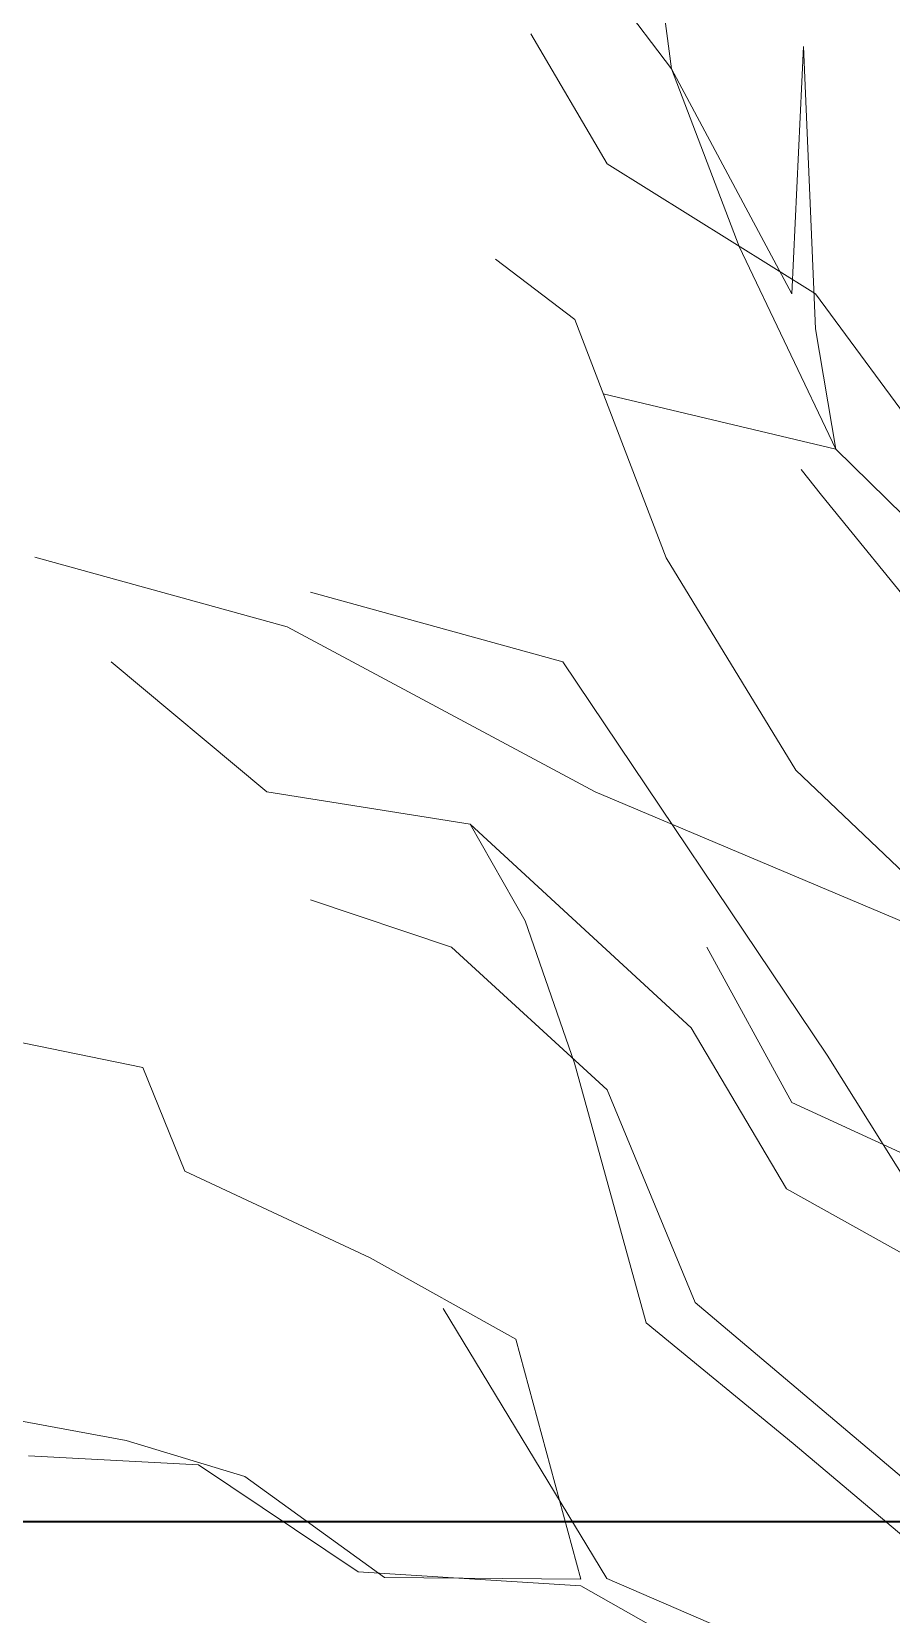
# Model space of a CAD drawing. Header units: millimetres. Extents: x -2481 to 9238, y -476 to 10647.
# Drawn here: x 4646.1 to 4740.5, y 3552.3 to 3726.3 of the extents above; entities that cross this region are included whole.
import ezdxf

# ---------------------------------------------------------------- set-up
doc = ezdxf.new("R2010")
doc.units = ezdxf.units.MM
doc.layers.add('A-murowane', color=3, linetype='Continuous', lineweight=35)
doc.layers.add('Layer1', color=7, linetype='Continuous', lineweight=0)

msp = doc.modelspace()

# ---------------------------------------------------------------- linework, layer by layer
at = {"layer": 'A-murowane'}
msp.add_lwpolyline([(5779.87, 3562.51), (3490.84, 3562.51), (3490.84, 5431.99), (5779.87, 5431.99)], close=True, dxfattribs=at)
at = {"layer": 'Layer1'}
for p, q in [((4714.09, 3739.26), (4716.35, 3722.18)), ((4714.09, 3739.26), (4716.35, 3722.18)), ((4714.09, 3739.26), (4716.35, 3722.18)), ((4714.09, 3739.26), (4716.35, 3722.18)), ((4714.09, 3739.26), (4716.35, 3722.18)), ((4714.09, 3739.26), (4716.35, 3722.18)), ((4714.09, 3739.26), (4716.35, 3722.18)), ((4714.09, 3739.26), (4716.35, 3722.18)), ((4716.35, 3722.18), (4704.42, 3737.87)), ((4716.35, 3722.18), (4704.42, 3737.87)), ((4716.35, 3722.18), (4704.42, 3737.87)), ((4716.35, 3722.18), (4704.42, 3737.87)), ((4716.35, 3722.18), (4704.42, 3737.87)), ((4716.35, 3722.18), (4704.42, 3737.87)), ((4716.35, 3722.18), (4704.42, 3737.87)), ((4716.35, 3722.18), (4704.42, 3737.87)), ((4709.26, 3711.73), (4700.88, 3726.02)), ((4709.26, 3711.73), (4700.88, 3726.02)), ((4709.26, 3711.73), (4700.88, 3726.02)), ((4709.26, 3711.73), (4700.88, 3726.02)), ((4709.26, 3711.73), (4700.88, 3726.02)), ((4709.26, 3711.73), (4700.88, 3726.02)), ((4709.26, 3711.73), (4700.88, 3726.02)), ((4709.26, 3711.73), (4700.88, 3726.02)), ((4729.56, 3697.44), (4730.85, 3724.62)), ((4729.56, 3697.44), (4730.85, 3724.62)), ((4729.56, 3697.44), (4730.85, 3724.62)), ((4729.56, 3697.44), (4730.85, 3724.62)), ((4729.56, 3697.44), (4730.85, 3724.62)), ((4729.56, 3697.44), (4730.85, 3724.62)), ((4729.56, 3697.44), (4730.85, 3724.62)), ((4729.56, 3697.44), (4730.85, 3724.62)), ((4730.85, 3724.62), (4732.14, 3693.61)), ((4730.85, 3724.62), (4732.14, 3693.61)), ((4730.85, 3724.62), (4732.14, 3693.61)), ((4730.85, 3724.62), (4732.14, 3693.61)), ((4730.85, 3724.62), (4732.14, 3693.61)), ((4730.85, 3724.62), (4732.14, 3693.61)), ((4730.85, 3724.62), (4732.14, 3693.61)), ((4730.85, 3724.62), (4732.14, 3693.61)), ((4716.35, 3722.18), (4729.56, 3697.44)), ((4723.76, 3702.67), (4716.35, 3722.18)), ((4716.35, 3722.18), (4729.56, 3697.44)), ((4723.76, 3702.67), (4716.35, 3722.18)), ((4716.35, 3722.18), (4729.56, 3697.44)), ((4723.76, 3702.67), (4716.35, 3722.18)), ((4716.35, 3722.18), (4729.56, 3697.44)), ((4723.76, 3702.67), (4716.35, 3722.18)), ((4716.35, 3722.18), (4729.56, 3697.44)), ((4723.76, 3702.67), (4716.35, 3722.18)), ((4716.35, 3722.18), (4729.56, 3697.44)), ((4723.76, 3702.67), (4716.35, 3722.18)), ((4716.35, 3722.18), (4729.56, 3697.44)), ((4723.76, 3702.67), (4716.35, 3722.18)), ((4716.35, 3722.18), (4729.56, 3697.44)), ((4723.76, 3702.67), (4716.35, 3722.18)), ((4732.14, 3697.44), (4709.26, 3711.73)), ((4732.14, 3697.44), (4709.26, 3711.73)), ((4732.14, 3697.44), (4709.26, 3711.73)), ((4732.14, 3697.44), (4709.26, 3711.73)), ((4732.14, 3697.44), (4709.26, 3711.73)), ((4732.14, 3697.44), (4709.26, 3711.73)), ((4732.14, 3697.44), (4709.26, 3711.73)), ((4732.14, 3697.44), (4709.26, 3711.73)), ((4705.71, 3694.65), (4697.01, 3701.28)), ((4705.71, 3694.65), (4697.01, 3701.28)), ((4705.71, 3694.65), (4697.01, 3701.28)), ((4705.71, 3694.65), (4697.01, 3701.28)), ((4705.71, 3694.65), (4697.01, 3701.28)), ((4705.71, 3694.65), (4697.01, 3701.28)), ((4705.71, 3694.65), (4697.01, 3701.28)), ((4705.71, 3694.65), (4697.01, 3701.28)), ((4734.39, 3680.37), (4723.76, 3702.67)), ((4734.39, 3680.37), (4723.76, 3702.67)), ((4734.39, 3680.37), (4723.76, 3702.67)), ((4734.39, 3680.37), (4723.76, 3702.67)), ((4734.39, 3680.37), (4723.76, 3702.67)), ((4734.39, 3680.37), (4723.76, 3702.67)), ((4734.39, 3680.37), (4723.76, 3702.67)), ((4734.39, 3680.37), (4723.76, 3702.67)), ((4756.31, 3664.68), (4732.14, 3697.44)), ((4756.31, 3664.68), (4732.14, 3697.44)), ((4756.31, 3664.68), (4732.14, 3697.44)), ((4756.31, 3664.68), (4732.14, 3697.44)), ((4756.31, 3664.68), (4732.14, 3697.44)), ((4756.31, 3664.68), (4732.14, 3697.44)), ((4756.31, 3664.68), (4732.14, 3697.44)), ((4756.31, 3664.68), (4732.14, 3697.44)), ((4715.76, 3668.43), (4705.71, 3694.65)), ((4715.76, 3668.43), (4705.71, 3694.65)), ((4715.76, 3668.43), (4705.71, 3694.65)), ((4715.76, 3668.43), (4705.71, 3694.65)), ((4715.76, 3668.43), (4705.71, 3694.65)), ((4715.76, 3668.43), (4705.71, 3694.65)), ((4715.76, 3668.43), (4705.71, 3694.65)), ((4715.76, 3668.43), (4705.71, 3694.65)), ((4732.14, 3693.61), (4734.39, 3680.37)), ((4732.14, 3693.61), (4734.39, 3680.37)), ((4732.14, 3693.61), (4734.39, 3680.37)), ((4732.14, 3693.61), (4734.39, 3680.37)), ((4732.14, 3693.61), (4734.39, 3680.37)), ((4732.14, 3693.61), (4734.39, 3680.37)), ((4732.14, 3693.61), (4734.39, 3680.37)), ((4732.14, 3693.61), (4734.39, 3680.37)), ((4708.85, 3686.46), (4734.39, 3680.37)), ((4708.85, 3686.46), (4734.39, 3680.37)), ((4708.85, 3686.46), (4734.39, 3680.37)), ((4708.85, 3686.46), (4734.39, 3680.37)), ((4708.85, 3686.46), (4734.39, 3680.37)), ((4708.85, 3686.46), (4734.39, 3680.37)), ((4708.85, 3686.46), (4734.39, 3680.37)), ((4708.85, 3686.46), (4734.39, 3680.37)), ((4734.39, 3680.37), (4743.69, 3671.28)), ((4734.39, 3680.37), (4743.69, 3671.28)), ((4734.39, 3680.37), (4743.69, 3671.28)), ((4734.39, 3680.37), (4743.69, 3671.28)), ((4734.39, 3680.37), (4743.69, 3671.28)), ((4734.39, 3680.37), (4743.69, 3671.28)), ((4734.39, 3680.37), (4743.69, 3671.28)), ((4734.39, 3680.37), (4743.69, 3671.28)), ((4732.82, 3675.32), (4730.59, 3678.14)), ((4732.82, 3675.32), (4730.59, 3678.14)), ((4732.82, 3675.32), (4730.59, 3678.14)), ((4732.82, 3675.32), (4730.59, 3678.14)), ((4732.82, 3675.32), (4730.59, 3678.14)), ((4732.82, 3675.32), (4730.59, 3678.14)), ((4732.82, 3675.32), (4730.59, 3678.14)), ((4732.82, 3675.32), (4730.59, 3678.14)), ((4752.82, 3650.69), (4732.82, 3675.32)), ((4752.82, 3650.69), (4732.82, 3675.32)), ((4752.82, 3650.69), (4732.82, 3675.32)), ((4752.82, 3650.69), (4732.82, 3675.32)), ((4752.82, 3650.69), (4732.82, 3675.32)), ((4752.82, 3650.69), (4732.82, 3675.32)), ((4752.82, 3650.69), (4732.82, 3675.32)), ((4752.82, 3650.69), (4732.82, 3675.32)), ((4674.13, 3660.85), (4646.42, 3668.52)), ((4674.13, 3660.85), (4646.42, 3668.52)), ((4674.13, 3660.85), (4646.42, 3668.52)), ((4674.13, 3660.85), (4646.42, 3668.52)), ((4674.13, 3660.85), (4646.42, 3668.52)), ((4674.13, 3660.85), (4646.42, 3668.52)), ((4674.13, 3660.85), (4646.42, 3668.52)), ((4674.13, 3660.85), (4646.42, 3668.52)), ((4729.99, 3645.1), (4715.76, 3668.43)), ((4729.99, 3645.1), (4715.76, 3668.43)), ((4729.99, 3645.1), (4715.76, 3668.43)), ((4729.99, 3645.1), (4715.76, 3668.43)), ((4729.99, 3645.1), (4715.76, 3668.43)), ((4729.99, 3645.1), (4715.76, 3668.43)), ((4729.99, 3645.1), (4715.76, 3668.43)), ((4729.99, 3645.1), (4715.76, 3668.43)), ((4704.42, 3657.02), (4676.71, 3664.68)), ((4704.42, 3657.02), (4676.71, 3664.68)), ((4704.42, 3657.02), (4676.71, 3664.68)), ((4704.42, 3657.02), (4676.71, 3664.68)), ((4704.42, 3657.02), (4676.71, 3664.68)), ((4704.42, 3657.02), (4676.71, 3664.68)), ((4704.42, 3657.02), (4676.71, 3664.68)), ((4704.42, 3657.02), (4676.71, 3664.68)), ((4707.97, 3642.73), (4674.13, 3660.85)), ((4707.97, 3642.73), (4674.13, 3660.85)), ((4707.97, 3642.73), (4674.13, 3660.85)), ((4707.97, 3642.73), (4674.13, 3660.85)), ((4707.97, 3642.73), (4674.13, 3660.85)), ((4707.97, 3642.73), (4674.13, 3660.85)), ((4707.97, 3642.73), (4674.13, 3660.85)), ((4707.97, 3642.73), (4674.13, 3660.85)), ((4654.8, 3657.02), (4671.88, 3642.73)), ((4654.8, 3657.02), (4671.88, 3642.73)), ((4654.8, 3657.02), (4671.88, 3642.73)), ((4654.8, 3657.02), (4671.88, 3642.73)), ((4654.8, 3657.02), (4671.88, 3642.73)), ((4654.8, 3657.02), (4671.88, 3642.73)), ((4654.8, 3657.02), (4671.88, 3642.73)), ((4654.8, 3657.02), (4671.88, 3642.73)), ((4733.43, 3613.81), (4704.42, 3657.02)), ((4733.43, 3613.81), (4704.42, 3657.02)), ((4733.43, 3613.81), (4704.42, 3657.02)), ((4733.43, 3613.81), (4704.42, 3657.02)), ((4733.43, 3613.81), (4704.42, 3657.02)), ((4733.43, 3613.81), (4704.42, 3657.02)), ((4733.43, 3613.81), (4704.42, 3657.02)), ((4733.43, 3613.81), (4704.42, 3657.02)), ((4752.05, 3624.11), (4729.99, 3645.1)), ((4752.05, 3624.11), (4729.99, 3645.1)), ((4752.05, 3624.11), (4729.99, 3645.1)), ((4752.05, 3624.11), (4729.99, 3645.1)), ((4752.05, 3624.11), (4729.99, 3645.1)), ((4752.05, 3624.11), (4729.99, 3645.1)), ((4752.05, 3624.11), (4729.99, 3645.1)), ((4752.05, 3624.11), (4729.99, 3645.1)), ((4671.88, 3642.73), (4694.24, 3639.18)), ((4671.88, 3642.73), (4694.24, 3639.18)), ((4671.88, 3642.73), (4694.24, 3639.18)), ((4671.88, 3642.73), (4694.24, 3639.18)), ((4671.88, 3642.73), (4694.24, 3639.18)), ((4671.88, 3642.73), (4694.24, 3639.18)), ((4671.88, 3642.73), (4694.24, 3639.18)), ((4671.88, 3642.73), (4694.24, 3639.18)), ((4752.05, 3624.11), (4707.97, 3642.73)), ((4752.05, 3624.11), (4707.97, 3642.73)), ((4752.05, 3624.11), (4707.97, 3642.73)), ((4752.05, 3624.11), (4707.97, 3642.73)), ((4752.05, 3624.11), (4707.97, 3642.73)), ((4752.05, 3624.11), (4707.97, 3642.73)), ((4752.05, 3624.11), (4707.97, 3642.73)), ((4752.05, 3624.11), (4707.97, 3642.73)), ((4700.25, 3628.56), (4694.24, 3639.18)), ((4694.24, 3639.18), (4718.49, 3616.81)), ((4700.25, 3628.56), (4694.24, 3639.18)), ((4694.24, 3639.18), (4718.49, 3616.81)), ((4700.25, 3628.56), (4694.24, 3639.18)), ((4694.24, 3639.18), (4718.49, 3616.81)), ((4700.25, 3628.56), (4694.24, 3639.18)), ((4694.24, 3639.18), (4718.49, 3616.81)), ((4700.25, 3628.56), (4694.24, 3639.18)), ((4694.24, 3639.18), (4718.49, 3616.81)), ((4700.25, 3628.56), (4694.24, 3639.18)), ((4694.24, 3639.18), (4718.49, 3616.81)), ((4700.25, 3628.56), (4694.24, 3639.18)), ((4694.24, 3639.18), (4718.49, 3616.81)), ((4700.25, 3628.56), (4694.24, 3639.18)), ((4694.24, 3639.18), (4718.49, 3616.81)), ((4676.71, 3630.88), (4692.18, 3625.65)), ((4676.71, 3630.88), (4692.18, 3625.65)), ((4676.71, 3630.88), (4692.18, 3625.65)), ((4676.71, 3630.88), (4692.18, 3625.65)), ((4676.71, 3630.88), (4692.18, 3625.65)), ((4676.71, 3630.88), (4692.18, 3625.65)), ((4676.71, 3630.88), (4692.18, 3625.65)), ((4676.71, 3630.88), (4692.18, 3625.65)), ((4705.67, 3612.9), (4700.25, 3628.56)), ((4705.67, 3612.9), (4700.25, 3628.56)), ((4705.67, 3612.9), (4700.25, 3628.56)), ((4705.67, 3612.9), (4700.25, 3628.56)), ((4705.67, 3612.9), (4700.25, 3628.56)), ((4705.67, 3612.9), (4700.25, 3628.56)), ((4705.67, 3612.9), (4700.25, 3628.56)), ((4705.67, 3612.9), (4700.25, 3628.56)), ((4692.18, 3625.65), (4709.26, 3609.97)), ((4692.18, 3625.65), (4709.26, 3609.97)), ((4692.18, 3625.65), (4709.26, 3609.97)), ((4692.18, 3625.65), (4709.26, 3609.97)), ((4692.18, 3625.65), (4709.26, 3609.97)), ((4692.18, 3625.65), (4709.26, 3609.97)), ((4692.18, 3625.65), (4709.26, 3609.97)), ((4692.18, 3625.65), (4709.26, 3609.97)), ((4720.21, 3625.65), (4729.56, 3608.58)), ((4720.21, 3625.65), (4729.56, 3608.58)), ((4720.21, 3625.65), (4729.56, 3608.58)), ((4720.21, 3625.65), (4729.56, 3608.58)), ((4720.21, 3625.65), (4729.56, 3608.58)), ((4720.21, 3625.65), (4729.56, 3608.58)), ((4720.21, 3625.65), (4729.56, 3608.58)), ((4720.21, 3625.65), (4729.56, 3608.58)), ((4658.29, 3612.43), (4638.04, 3616.59)), ((4658.29, 3612.43), (4638.04, 3616.59)), ((4658.29, 3612.43), (4638.04, 3616.59)), ((4658.29, 3612.43), (4638.04, 3616.59)), ((4658.29, 3612.43), (4638.04, 3616.59)), ((4658.29, 3612.43), (4638.04, 3616.59)), ((4658.29, 3612.43), (4638.04, 3616.59)), ((4658.29, 3612.43), (4638.04, 3616.59)), ((4718.49, 3616.81), (4728.98, 3599.12)), ((4718.49, 3616.81), (4728.98, 3599.12)), ((4718.49, 3616.81), (4728.98, 3599.12)), ((4718.49, 3616.81), (4728.98, 3599.12)), ((4718.49, 3616.81), (4728.98, 3599.12)), ((4718.49, 3616.81), (4728.98, 3599.12)), ((4718.49, 3616.81), (4728.98, 3599.12)), ((4718.49, 3616.81), (4728.98, 3599.12)), ((4662.89, 3601.06), (4658.29, 3612.43)), ((4662.89, 3601.06), (4658.29, 3612.43)), ((4662.89, 3601.06), (4658.29, 3612.43)), ((4662.89, 3601.06), (4658.29, 3612.43)), ((4662.89, 3601.06), (4658.29, 3612.43)), ((4662.89, 3601.06), (4658.29, 3612.43)), ((4662.89, 3601.06), (4658.29, 3612.43)), ((4662.89, 3601.06), (4658.29, 3612.43)), ((4713.56, 3584.38), (4705.67, 3612.9)), ((4713.56, 3584.38), (4705.67, 3612.9)), ((4713.56, 3584.38), (4705.67, 3612.9)), ((4713.56, 3584.38), (4705.67, 3612.9)), ((4713.56, 3584.38), (4705.67, 3612.9)), ((4713.56, 3584.38), (4705.67, 3612.9)), ((4713.56, 3584.38), (4705.67, 3612.9)), ((4713.56, 3584.38), (4705.67, 3612.9)), ((4748.9, 3589.06), (4733.43, 3613.81)), ((4748.9, 3589.06), (4733.43, 3613.81)), ((4748.9, 3589.06), (4733.43, 3613.81)), ((4748.9, 3589.06), (4733.43, 3613.81)), ((4748.9, 3589.06), (4733.43, 3613.81)), ((4748.9, 3589.06), (4733.43, 3613.81)), ((4748.9, 3589.06), (4733.43, 3613.81)), ((4748.9, 3589.06), (4733.43, 3613.81)), ((4709.26, 3609.97), (4718.93, 3586.62)), ((4709.26, 3609.97), (4718.93, 3586.62)), ((4709.26, 3609.97), (4718.93, 3586.62)), ((4709.26, 3609.97), (4718.93, 3586.62)), ((4709.26, 3609.97), (4718.93, 3586.62)), ((4709.26, 3609.97), (4718.93, 3586.62)), ((4709.26, 3609.97), (4718.93, 3586.62)), ((4709.26, 3609.97), (4718.93, 3586.62)), ((4729.56, 3608.58), (4757.6, 3595.68)), ((4729.56, 3608.58), (4757.6, 3595.68)), ((4729.56, 3608.58), (4757.6, 3595.68)), ((4729.56, 3608.58), (4757.6, 3595.68)), ((4729.56, 3608.58), (4757.6, 3595.68)), ((4729.56, 3608.58), (4757.6, 3595.68)), ((4729.56, 3608.58), (4757.6, 3595.68)), ((4729.56, 3608.58), (4757.6, 3595.68)), ((4683.23, 3591.52), (4662.89, 3601.06)), ((4683.23, 3591.52), (4662.89, 3601.06)), ((4683.23, 3591.52), (4662.89, 3601.06)), ((4683.23, 3591.52), (4662.89, 3601.06)), ((4683.23, 3591.52), (4662.89, 3601.06)), ((4683.23, 3591.52), (4662.89, 3601.06)), ((4683.23, 3591.52), (4662.89, 3601.06)), ((4683.23, 3591.52), (4662.89, 3601.06)), ((4728.98, 3599.12), (4748.64, 3588.13)), ((4728.98, 3599.12), (4748.64, 3588.13)), ((4728.98, 3599.12), (4748.64, 3588.13)), ((4728.98, 3599.12), (4748.64, 3588.13)), ((4728.98, 3599.12), (4748.64, 3588.13)), ((4728.98, 3599.12), (4748.64, 3588.13)), ((4728.98, 3599.12), (4748.64, 3588.13)), ((4728.98, 3599.12), (4748.64, 3588.13)), ((4699.25, 3582.58), (4683.23, 3591.52)), ((4699.25, 3582.58), (4683.23, 3591.52)), ((4699.25, 3582.58), (4683.23, 3591.52)), ((4699.25, 3582.58), (4683.23, 3591.52)), ((4699.25, 3582.58), (4683.23, 3591.52)), ((4699.25, 3582.58), (4683.23, 3591.52)), ((4699.25, 3582.58), (4683.23, 3591.52)), ((4699.25, 3582.58), (4683.23, 3591.52)), ((4718.93, 3586.62), (4751.47, 3559.09)), ((4718.93, 3586.62), (4751.47, 3559.09)), ((4718.93, 3586.62), (4751.47, 3559.09)), ((4718.93, 3586.62), (4751.47, 3559.09)), ((4718.93, 3586.62), (4751.47, 3559.09)), ((4718.93, 3586.62), (4751.47, 3559.09)), ((4718.93, 3586.62), (4751.47, 3559.09)), ((4718.93, 3586.62), (4751.47, 3559.09)), ((4691.26, 3585.97), (4709.24, 3556.27)), ((4691.26, 3585.97), (4709.24, 3556.27)), ((4691.26, 3585.97), (4709.24, 3556.27)), ((4691.26, 3585.97), (4709.24, 3556.27)), ((4691.26, 3585.97), (4709.24, 3556.27)), ((4691.26, 3585.97), (4709.24, 3556.27)), ((4691.26, 3585.97), (4709.24, 3556.27)), ((4691.26, 3585.97), (4709.24, 3556.27)), ((4729.69, 3571.14), (4713.56, 3584.38)), ((4729.69, 3571.14), (4713.56, 3584.38)), ((4729.69, 3571.14), (4713.56, 3584.38)), ((4729.69, 3571.14), (4713.56, 3584.38)), ((4729.69, 3571.14), (4713.56, 3584.38)), ((4729.69, 3571.14), (4713.56, 3584.38)), ((4729.69, 3571.14), (4713.56, 3584.38)), ((4729.69, 3571.14), (4713.56, 3584.38)), ((4706.37, 3556.2), (4699.25, 3582.58)), ((4706.37, 3556.2), (4699.25, 3582.58)), ((4706.37, 3556.2), (4699.25, 3582.58)), ((4706.37, 3556.2), (4699.25, 3582.58)), ((4706.37, 3556.2), (4699.25, 3582.58)), ((4706.37, 3556.2), (4699.25, 3582.58)), ((4706.37, 3556.2), (4699.25, 3582.58)), ((4706.37, 3556.2), (4699.25, 3582.58)), ((4617.41, 3578.61), (4656.45, 3571.46)), ((4617.41, 3578.61), (4656.45, 3571.46)), ((4617.41, 3578.61), (4656.45, 3571.46)), ((4617.41, 3578.61), (4656.45, 3571.46)), ((4617.41, 3578.61), (4656.45, 3571.46)), ((4617.41, 3578.61), (4656.45, 3571.46)), ((4617.41, 3578.61), (4656.45, 3571.46)), ((4617.41, 3578.61), (4656.45, 3571.46)), ((4656.45, 3571.46), (4669.47, 3567.48)), ((4656.45, 3571.46), (4669.47, 3567.48)), ((4656.45, 3571.46), (4669.47, 3567.48)), ((4656.45, 3571.46), (4669.47, 3567.48)), ((4656.45, 3571.46), (4669.47, 3567.48)), ((4656.45, 3571.46), (4669.47, 3567.48)), ((4656.45, 3571.46), (4669.47, 3567.48)), ((4656.45, 3571.46), (4669.47, 3567.48)), ((4749.49, 3554.41), (4729.69, 3571.14)), ((4749.49, 3554.41), (4729.69, 3571.14)), ((4749.49, 3554.41), (4729.69, 3571.14)), ((4749.49, 3554.41), (4729.69, 3571.14)), ((4749.49, 3554.41), (4729.69, 3571.14)), ((4749.49, 3554.41), (4729.69, 3571.14)), ((4749.49, 3554.41), (4729.69, 3571.14)), ((4749.49, 3554.41), (4729.69, 3571.14)), ((4664.41, 3568.79), (4645.72, 3569.76)), ((4664.41, 3568.79), (4645.72, 3569.76)), ((4664.41, 3568.79), (4645.72, 3569.76)), ((4664.41, 3568.79), (4645.72, 3569.76)), ((4664.41, 3568.79), (4645.72, 3569.76)), ((4664.41, 3568.79), (4645.72, 3569.76)), ((4664.41, 3568.79), (4645.72, 3569.76)), ((4664.41, 3568.79), (4645.72, 3569.76)), ((4681.94, 3557.02), (4664.41, 3568.79)), ((4681.94, 3557.02), (4664.41, 3568.79)), ((4681.94, 3557.02), (4664.41, 3568.79)), ((4681.94, 3557.02), (4664.41, 3568.79)), ((4681.94, 3557.02), (4664.41, 3568.79)), ((4681.94, 3557.02), (4664.41, 3568.79)), ((4681.94, 3557.02), (4664.41, 3568.79)), ((4681.94, 3557.02), (4664.41, 3568.79)), ((4669.47, 3567.48), (4684.83, 3556.38)), ((4669.47, 3567.48), (4684.83, 3556.38)), ((4669.47, 3567.48), (4684.83, 3556.38)), ((4669.47, 3567.48), (4684.83, 3556.38)), ((4669.47, 3567.48), (4684.83, 3556.38)), ((4669.47, 3567.48), (4684.83, 3556.38)), ((4669.47, 3567.48), (4684.83, 3556.38)), ((4669.47, 3567.48), (4684.83, 3556.38)), ((4706.39, 3555.48), (4681.94, 3557.02)), ((4706.39, 3555.48), (4681.94, 3557.02)), ((4706.39, 3555.48), (4681.94, 3557.02)), ((4706.39, 3555.48), (4681.94, 3557.02)), ((4706.39, 3555.48), (4681.94, 3557.02)), ((4706.39, 3555.48), (4681.94, 3557.02)), ((4706.39, 3555.48), (4681.94, 3557.02)), ((4706.39, 3555.48), (4681.94, 3557.02)), ((4684.83, 3556.38), (4706.37, 3556.2)), ((4684.83, 3556.38), (4706.37, 3556.2)), ((4684.83, 3556.38), (4706.37, 3556.2)), ((4684.83, 3556.38), (4706.37, 3556.2)), ((4684.83, 3556.38), (4706.37, 3556.2)), ((4684.83, 3556.38), (4706.37, 3556.2)), ((4684.83, 3556.38), (4706.37, 3556.2)), ((4684.83, 3556.38), (4706.37, 3556.2)), ((4739.16, 3536.92), (4706.39, 3555.48)), ((4739.16, 3536.92), (4706.39, 3555.48)), ((4739.16, 3536.92), (4706.39, 3555.48)), ((4739.16, 3536.92), (4706.39, 3555.48)), ((4739.16, 3536.92), (4706.39, 3555.48)), ((4739.16, 3536.92), (4706.39, 3555.48)), ((4739.16, 3536.92), (4706.39, 3555.48)), ((4739.16, 3536.92), (4706.39, 3555.48)), ((4709.24, 3556.27), (4728.11, 3548.13)), ((4709.24, 3556.27), (4728.11, 3548.13)), ((4709.24, 3556.27), (4728.11, 3548.13)), ((4709.24, 3556.27), (4728.11, 3548.13)), ((4709.24, 3556.27), (4728.11, 3548.13)), ((4709.24, 3556.27), (4728.11, 3548.13)), ((4709.24, 3556.27), (4728.11, 3548.13)), ((4709.24, 3556.27), (4728.11, 3548.13))]:
    msp.add_line(p, q, dxfattribs=at)

doc.saveas('drawing.dxf')
